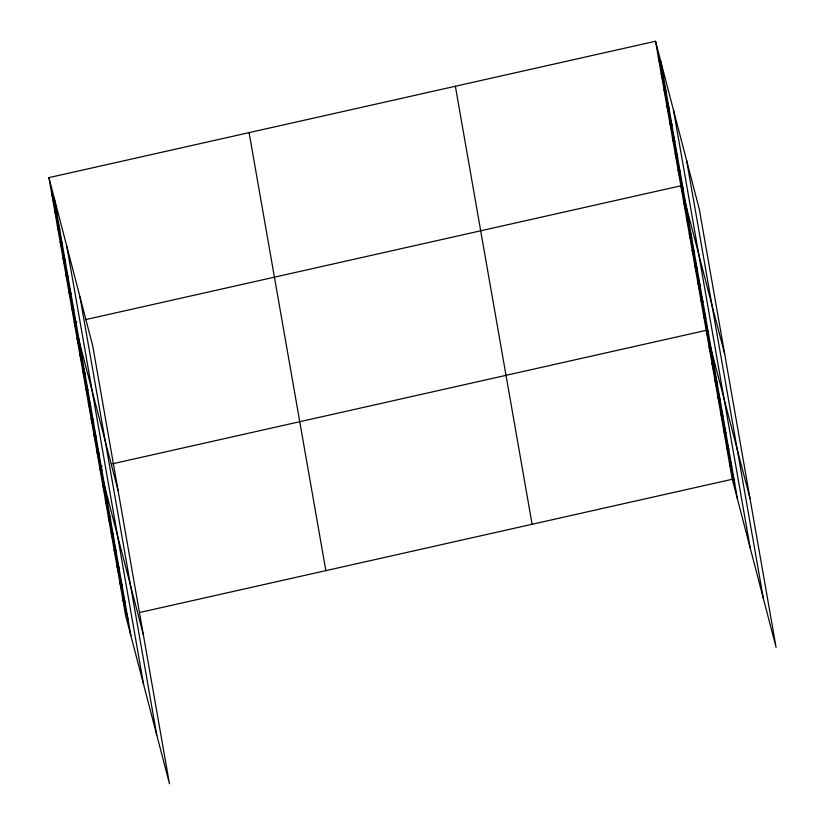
<?xml version="1.0" encoding="UTF-8"?>
<svg xmlns="http://www.w3.org/2000/svg" width="825" height="825" viewBox="0 0 825 825"><rect width="100%" height="100%" fill="white"/><g stroke="black" fill="none" stroke-linecap="round" stroke-linejoin="round"><path stroke-width="1.24" d="M48.912 177.633L92.699 345.737L169.455 783.75L125.668 615.646L48.912 177.633L655.545 41.25L699.332 209.354L776.088 647.367L732.301 479.263L655.545 41.25M76.746 321.616L74.24 322.183L118.027 490.277M85.501 319.646L680.873 185.79L724.659 353.894M102.073 466.156L99.567 466.723L143.354 634.827M112.076 463.908L706.2 330.34L749.997 498.444M139.425 612.552L732.301 479.263M658.36 57.307L663.568 77.292M661.176 73.373L666.383 93.359M663.991 89.43L669.199 109.416M666.806 105.497L672.014 125.472M669.622 121.553L674.829 141.539M672.437 137.61L677.634 157.596M675.252 153.677L680.45 173.652M678.057 169.733L683.265 189.719M683.688 201.857L688.896 221.843M686.503 217.913L691.711 237.899M689.318 233.98L694.526 253.956M692.134 250.037L697.342 270.022M694.949 266.093L700.157 286.079M697.764 282.16L702.972 302.146M700.58 298.217L705.777 318.202M703.395 314.273L708.592 334.259M709.108 346.882L714.306 366.867M712.006 363.433L717.214 383.419M714.904 379.985L720.112 399.96M717.802 396.526L723.009 416.512M720.699 413.077L725.907 433.063M723.597 429.619L728.805 449.604M726.505 446.17L731.703 466.156M729.403 462.712L734.611 482.697M51.727 193.7L56.935 213.675M54.543 209.756L59.751 229.742M57.358 225.813L62.556 245.798M60.173 241.88L65.371 261.865M62.978 257.936L68.186 277.922M65.794 273.993L71.002 293.978M68.609 290.06L73.817 310.045M71.424 306.116L76.632 326.102M77.055 338.24L82.263 358.225M79.87 354.296L85.078 374.282M82.686 370.363L87.893 390.349M85.501 386.42L90.698 406.405M88.316 402.476L93.514 422.462M91.121 418.543L96.329 438.529M93.937 434.6L99.144 454.585M96.752 450.667L101.96 470.642M102.465 483.275L107.673 503.25M105.363 499.816L110.571 519.802M108.271 516.368L113.468 536.353M111.169 532.909L116.377 552.894M114.067 549.46L119.274 569.446M116.964 566.002L122.172 585.987M119.862 582.553L125.07 602.539M122.76 599.105L127.968 619.08M686.606 160.473L763.352 598.486M673.489 110.117L750.234 548.13M660.753 61.236L737.509 499.249M455.359 86.254L532.115 524.267M249.098 132.629L325.854 570.642M79.963 296.856L156.719 734.869M66.846 246.5L143.602 684.513M54.12 197.618L130.866 635.632"/></g></svg>
